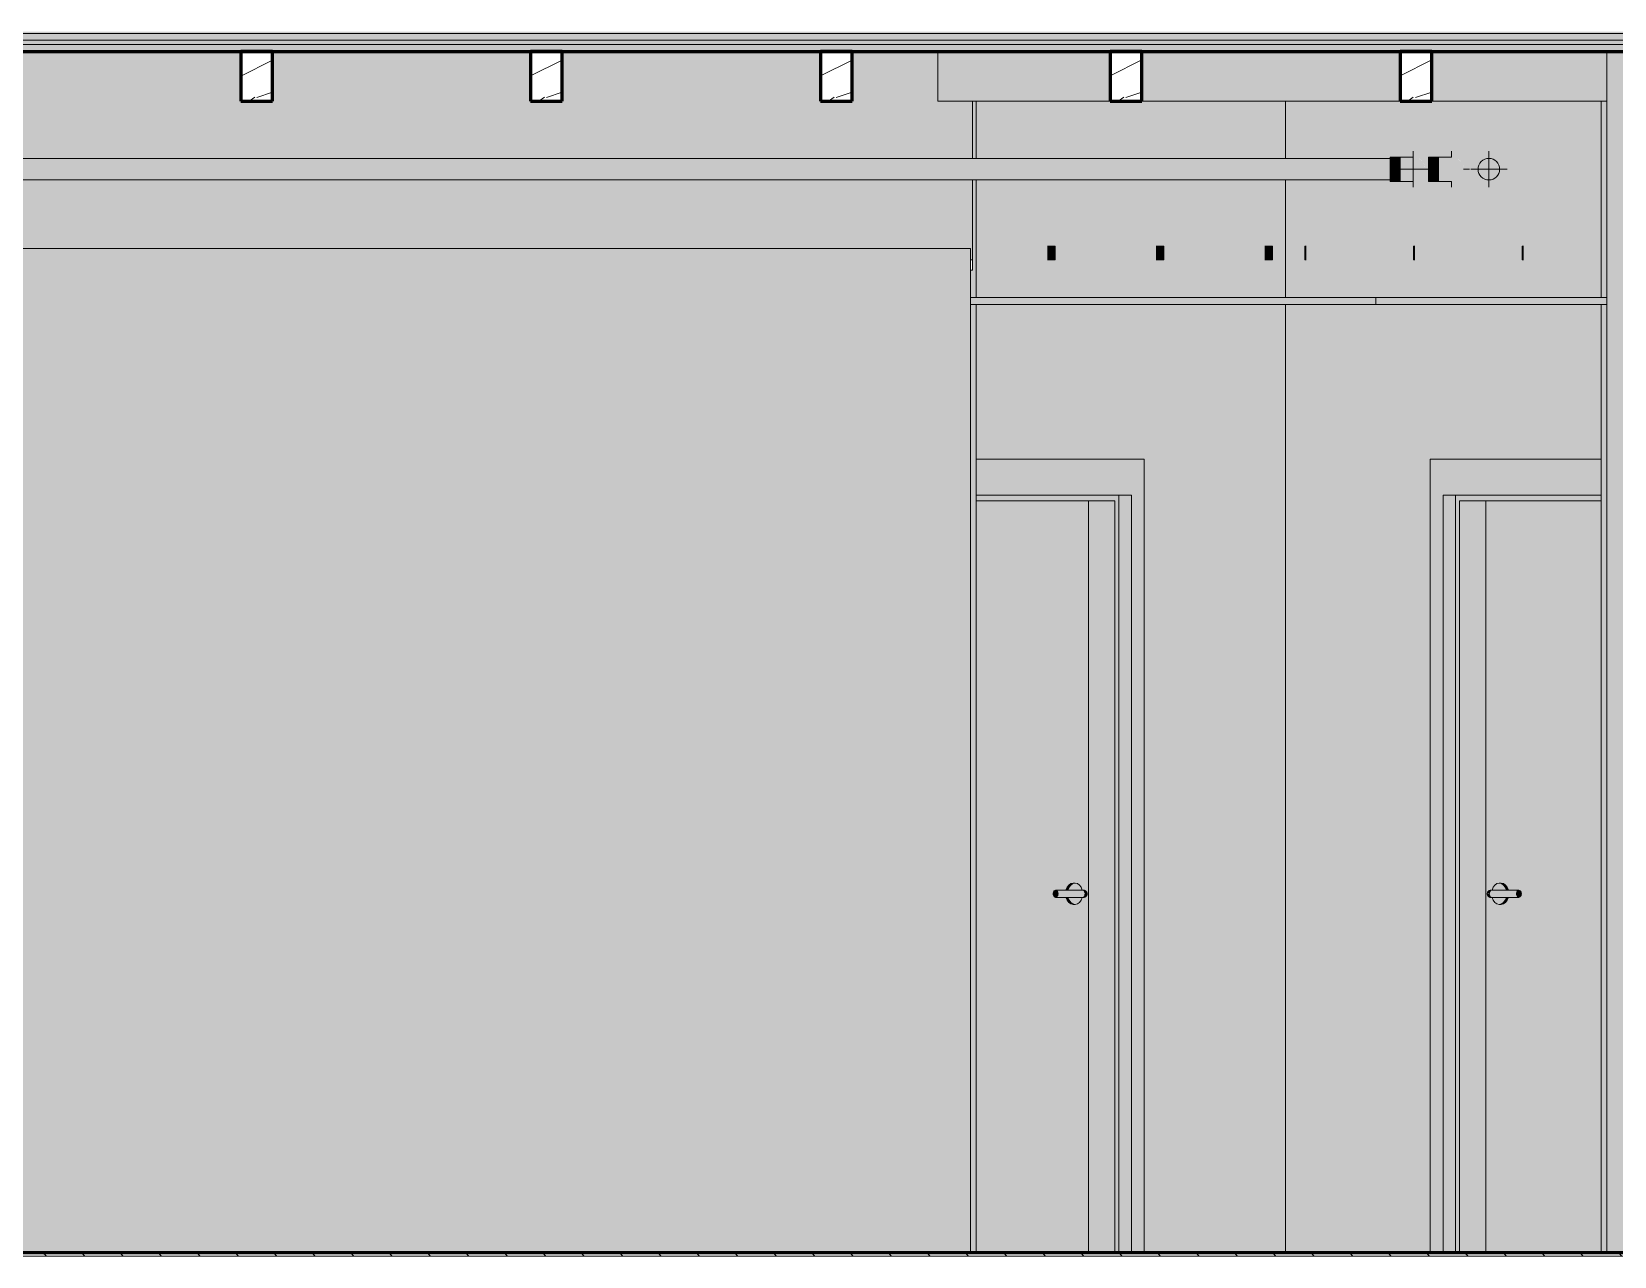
# Model space of a CAD drawing. Header units: inches. Extents: x -3510 to 2128, y -38 to 218.
# Drawn here: x 1385.7 to 1560.5, y 0 to 135.2 of the extents above; entities that cross this region are included whole.
import ezdxf

# ---------------------------------------------------------------- set-up
doc = ezdxf.new("R2010")
doc.units = ezdxf.units.IN
doc.header["$MEASUREMENT"] = 0
doc.linetypes.add('Grid Line 1_2_', pattern=[0.875, 0.5, -0.125, 0.125, -0.125])
for name, color, linetype, lineweight in [('0-3', 50, 'Continuous', 9), ('0-4', 10, 'Continuous', 5), ('A-CLNG', 13, 'Continuous', 18), ('A-CLNG-3', 7, 'Continuous', 18), ('A-CLNG-4', 13, 'Continuous', 5), ('A-DOOR', 31, 'Continuous', 18), ('A-DOOR-7', 31, 'Continuous', 9), ('A-DOOR-FRAM', 31, 'Continuous', 9), ('A-DOOR-FRAM-4', 31, 'Continuous', 18), ('A-FLOR-1', 31, 'Continuous', 5), ('A-FLOR-2', 8, 'Continuous', 5), ('A-FLOR-3', 7, 'Continuous', 18), ('A-FLOR-4', 250, 'Continuous', 60), ('A-FLOR-LEVL-1', 51, 'Grid Line 1_2_', 9), ('A-FLOR-MCUT-1', 7, 'Continuous', 18), ('A-FLOR-PATT-2', 253, 'Continuous', 9), ('A-FLOR-PATT-3', 50, 'Continuous', 9), ('I-WALL', 2, 'Continuous', 18), ('I-WALL-3', 2, 'Continuous', 5), ('P-PIPE', 3, 'Continuous', 9), ('P-PIPE-1', 3, 'Continuous', 5), ('P-PIPE-CNTR', 3, 'Continuous', 9), ('S-BEAM', 12, 'Continuous', 9), ('S-BEAM-1', 250, 'Continuous', 60), ('S-BEAM-2', 255, 'Continuous', 9), ('S-BEAM-3', 50, 'Continuous', 9), ('S-BEAM-4', 35, 'Continuous', 9)]:
    doc.layers.add(name, color=color, linetype=linetype, lineweight=lineweight)
pattern_1 = [(0, (0, 0), (7.68, 1.92), [0.634, -5.126, 0.634, -5.126, -30.72]), (0, (0, 0), (7.68, 1.92), [-11.52, 0.634, -10.886, 0.634, -5.126, -13.44]), (0, (0, 0), (7.68, 1.92), [-28.8, 0.634, -3.206, 0.634, -8.966]), (120, (2.88, 0.96), (-5.50276878, 5.6910751), [0.634, -5.126, 0.634, -5.126, -30.72]), (120, (2.88, 0.96), (-5.50276878, 5.6910751), [-11.52, 0.634, -10.886, 0.634, -5.126, -13.44]), (120, (2.88, 0.96), (-5.50276878, 5.6910751), [-28.8, 0.634, -3.206, 0.634, -8.966]), (240, (3.84, 4.8), (-2.17723122, -7.6110751), [0.634, -5.126, 0.634, -5.126, -30.72]), (240, (3.84, 4.8), (-2.17723122, -7.6110751), [-11.52, 0.634, -10.886, 0.634, -5.126, -13.44]), (240, (3.84, 4.8), (-2.17723122, -7.6110751), [-28.8, 0.634, -3.206, 0.634, -8.966])]
pattern_2 = [(0, (0, 0), (0, 2.399), []), (315, (0, 0), (2.3985062, 0), [3.393, -3.393]), (45, (0, 0), (2.3985062, 0), [3.393, -3.393])]
pattern_3 = [(216.87, (3.199, 7.997), (23.98977143, 15.99364286), [3.998, -35.986]), (206.565, (7.997, 5.598), (-7.9970807, -7.9966192), [8.941, -8.941]), (198.435, (7.997, 1.599), (-15.9938446, -7.99709826), [5.058, -20.23])]

# ---------------------------------------------------------------- blocks, each defined once
blk = doc.blocks.new('CTR - 1st Phase - Shell_rvt-4-INTERIOR ELEVATION - CORRIDOR _103_N_ _ LOBBY _106_ - SOUTH WALL')
at = {"layer": 'A-FLOR-1'}
h = blk.add_hatch(color=256, dxfattribs=at)
h.paths.add_polyline_path([(-10842.51, 110), (-10814.49, 110), (-10814.49, 111.25), (-10450.91, 111.25), (-10450.91, 110), (-10450.69, 110), (-10450.69, 118.81), (-10842.51, 118.81), (-10842.51, 111.95)], flags=0)
h.paths.add_polyline_path([(-10536.41, 121.19), (-10450.69, 121.19), (-10450.69, 127.5), (-10454.54, 127.5), (-10454.54, 133), (-10464, 133), (-10464, 127.5), (-10467.5, 127.5), (-10467.5, 133), (-10496, 133), (-10496, 127.5), (-10499.5, 127.5), (-10499.5, 133), (-10528, 133), (-10528, 127.5), (-10531.5, 127.5), (-10531.5, 133), (-10560, 133), (-10560, 127.5), (-10563.5, 127.5), (-10563.5, 133), (-10592, 133), (-10592, 127.5), (-10595.5, 127.5), (-10595.5, 133), (-10624, 133), (-10624, 127.5), (-10627.5, 127.5), (-10627.5, 133), (-10656, 133), (-10656, 127.5), (-10659.5, 127.5), (-10659.5, 133), (-10688, 133), (-10688, 127.5), (-10691.5, 127.5), (-10691.5, 133), (-10720, 133), (-10720, 127.5), (-10723.5, 127.5), (-10723.5, 133), (-10752, 133), (-10752, 127.5), (-10755.5, 127.5), (-10755.5, 133), (-10784, 133), (-10784, 127.5), (-10787.5, 127.5), (-10787.5, 133), (-10816, 133), (-10816, 127.5), (-10819.5, 127.5), (-10819.5, 133), (-10842.51, 133), (-10842.51, 121.19), (-10554.9, 121.19)], flags=0)
at = {"layer": 'A-FLOR-2'}
blk.add_hatch(color=256, dxfattribs=at).paths.add_polyline_path([(-10832.18, 133.75), (-10351.56, 133.75), (-10351.56, 134.25), (-11534.63, 134.25), (-11534.63, 133.75), (-10841.43, 133.75)], flags=0)
at = {"layer": 'A-FLOR-PATT-2'}
h = blk.add_hatch(dxfattribs=at)
h.set_pattern_fill('FP_25', color=256, style=0, pattern_type=2)
h.set_pattern_definition(pattern_1)
h.paths.add_polyline_path([(-11534.63, 134.25), (-10351.56, 134.25), (-10351.56, 135), (-11534.63, 135)], flags=0)
h = blk.add_hatch(dxfattribs=at)
h.set_pattern_fill('FP_25', color=256, style=0, pattern_type=2)
h.set_pattern_definition(pattern_1)
h.paths.add_polyline_path([(-10970.82, -0.03), (-10351.56, -0.03), (-10351.56, 0), (-11534.63, 0), (-11534.63, -0.03), (-10975.45, -0.03)], flags=0)
at = {"layer": 'A-FLOR-PATT-3'}
h = blk.add_hatch(dxfattribs=at)
h.set_pattern_fill('FP_27', color=256, style=0, pattern_type=2)
h.set_pattern_definition(pattern_2)
h.paths.add_polyline_path([(-10370.05, 135), (-10351.56, 135), (-10351.56, 135.19), (-11534.63, 135.19), (-11534.63, 135), (-10380.66, 135)], flags=0)
h = blk.add_hatch(dxfattribs=at)
h.set_pattern_fill('FP_27', color=256, style=0, pattern_type=2)
h.set_pattern_definition(pattern_2)
h.paths.add_polyline_path([(-10832.18, 133), (-10351.56, 133), (-10351.56, 133.75), (-11534.63, 133.75), (-11534.63, 133), (-10841.43, 133)], flags=0)
h = blk.add_hatch(dxfattribs=at)
h.set_pattern_fill('FP_26', color=256, style=0, pattern_type=2)
h.set_pattern_definition([(135, (0, 0), (-2.12132034, -2.12132034), [])])
h.paths.add_polyline_path([(-10380.66, 0), (-10351.56, 0), (-10351.56, 0.37), (-11534.63, 0.37), (-11534.63, 0), (-10381.29, 0)], flags=0)
at = {"layer": 'A-CLNG-3'}
for p, q in [((-10450.91, 110), (-10450.69, 110)), ((-10450.69, 108.87), (-10450.91, 108.87)), ((-10450.69, 108.87), (-10450.69, 110))]:
    blk.add_line(p, q, dxfattribs=at)
at = {"layer": 'A-FLOR-3'}
for p, q in [((-10450.69, 127.5), (-10450.69, 121.19)), ((-10450.69, 118.81), (-10450.69, 110)), ((-10450.69, 110), (-10450.91, 110))]:
    blk.add_line(p, q, dxfattribs=at)
at = {"layer": 'A-FLOR-4'}
for p, q in [((-11534.63, 133), (-10351.56, 133)), ((-10351.56, 0.37), (-11534.63, 0.37))]:
    blk.add_line(p, q, dxfattribs=at)
at = {"layer": 'A-FLOR-MCUT-1'}
for p, q in [((-10351.56, 135), (-11534.63, 135)), ((-10351.56, 134.25), (-11534.63, 134.25)), ((-10351.56, 133.75), (-11534.63, 133.75)), ((-10351.56, 0), (-11534.63, 0))]:
    blk.add_line(p, q, dxfattribs=at)
blk = doc.blocks.new('LVL-Laminated Veneer Lumber - 4X6 S_ PINE - NO_ 1-V100-INTERIOR ELEVATION - CORRIDOR _103_N_ _ LOBBY _106_ - SOUTH WALL')
at = {"layer": 'S-BEAM'}
h = blk.add_hatch(dxfattribs=at)
h.set_pattern_fill('FP_14', color=256, style=0, pattern_type=2)
h.set_pattern_definition(pattern_3)
h.paths.add_polyline_path([(-10528, 127.5), (-10528, 133), (-10531.5, 133), (-10531.5, 127.5)], flags=0)
at = {"layer": 'S-BEAM-1'}
for p, q in [((-10528, 133), (-10531.5, 133)), ((-10531.5, 133), (-10531.5, 127.5)), ((-10528, 127.5), (-10528, 133)), ((-10531.5, 127.5), (-10528, 127.5))]:
    blk.add_line(p, q, dxfattribs=at)
blk = doc.blocks.new('LVL-Laminated Veneer Lumber - 4X6 S_ PINE - NO_ 1-V101-INTERIOR ELEVATION - CORRIDOR _103_N_ _ LOBBY _106_ - SOUTH WALL')
at = {"layer": 'S-BEAM'}
h = blk.add_hatch(dxfattribs=at)
h.set_pattern_fill('FP_14', color=256, style=0, pattern_type=2)
h.set_pattern_definition(pattern_3)
h.paths.add_polyline_path([(-10499.44, 127.5), (-10496, 127.5), (-10496, 133), (-10499.5, 133), (-10499.5, 127.5)], flags=0)
at = {"layer": 'S-BEAM-1'}
for p, q in [((-10496, 133), (-10499.5, 133)), ((-10499.5, 133), (-10499.5, 127.5)), ((-10496, 127.5), (-10496, 133)), ((-10499.5, 127.5), (-10496, 127.5))]:
    blk.add_line(p, q, dxfattribs=at)
blk = doc.blocks.new('LVL-Laminated Veneer Lumber - 4X6 S_ PINE - NO_ 1-V102-INTERIOR ELEVATION - CORRIDOR _103_N_ _ LOBBY _106_ - SOUTH WALL')
at = {"layer": 'S-BEAM'}
h = blk.add_hatch(dxfattribs=at)
h.set_pattern_fill('FP_14', color=256, style=0, pattern_type=2)
h.set_pattern_definition(pattern_3)
h.paths.add_polyline_path([(-10464, 127.5), (-10464, 133), (-10467.5, 133), (-10467.5, 127.5)], flags=0)
at = {"layer": 'S-BEAM-1'}
for p, q in [((-10464, 133), (-10467.5, 133)), ((-10467.5, 133), (-10467.5, 127.5)), ((-10464, 127.5), (-10464, 133)), ((-10467.5, 127.5), (-10464, 127.5))]:
    blk.add_line(p, q, dxfattribs=at)
blk = doc.blocks.new('LVL-Laminated Veneer Lumber - 4X6 S_ PINE - NO_ 1-2391453-INTERIOR ELEVATION - CORRIDOR _103_N_ _ LOBBY _106_ - SOUTH WALL')
at = {"layer": 'S-BEAM'}
h = blk.add_hatch(dxfattribs=at)
h.set_pattern_fill('FP_14', color=256, style=0, pattern_type=2)
h.set_pattern_definition(pattern_3)
h.paths.add_polyline_path([(-10432, 127.5), (-10432, 133), (-10435.5, 133), (-10435.5, 127.5)], flags=0)
at = {"layer": 'S-BEAM-1'}
for p, q in [((-10432, 133), (-10435.5, 133)), ((-10435.5, 133), (-10435.5, 127.5)), ((-10432, 127.5), (-10432, 133)), ((-10435.5, 127.5), (-10432, 127.5))]:
    blk.add_line(p, q, dxfattribs=at)
blk = doc.blocks.new('LVL-Laminated Veneer Lumber - 4X6 S_ PINE - NO_ 1-2391454-INTERIOR ELEVATION - CORRIDOR _103_N_ _ LOBBY _106_ - SOUTH WALL')
at = {"layer": 'S-BEAM'}
h = blk.add_hatch(dxfattribs=at)
h.set_pattern_fill('FP_14', color=256, style=0, pattern_type=2)
h.set_pattern_definition(pattern_3)
h.paths.add_polyline_path([(-10400, 127.5), (-10400, 133), (-10403.5, 133), (-10403.5, 127.5)], flags=0)
at = {"layer": 'S-BEAM-1'}
for p, q in [((-10400, 133), (-10403.5, 133)), ((-10403.5, 133), (-10403.5, 127.5)), ((-10400, 127.5), (-10400, 133)), ((-10403.5, 127.5), (-10400, 127.5))]:
    blk.add_line(p, q, dxfattribs=at)
blk = doc.blocks.new('TRUSS - 24_-2435928-INTERIOR ELEVATION - CORRIDOR _103_N_ _ LOBBY _106_ - SOUTH WALL')
at = {"layer": 'S-BEAM-2'}
blk.add_hatch(color=256, dxfattribs=at).paths.add_polyline_path([(-10413.85, 110), (-10413.85, 111.5), (-10414.01, 111.5), (-10414.01, 110)], flags=0)
at = {"layer": 'S-BEAM-3'}
for p, q in [((-10414.01, 110), (-10414.01, 111.5)), ((-10413.85, 111.5), (-10414.01, 111.5)), ((-10413.85, 110), (-10414.01, 110))]:
    blk.add_line(p, q, dxfattribs=at)
blk = doc.blocks.new('TRUSS - 24_-2435970-INTERIOR ELEVATION - CORRIDOR _103_N_ _ LOBBY _106_ - SOUTH WALL')
at = {"layer": 'S-BEAM-2'}
blk.add_hatch(color=256, dxfattribs=at).paths.add_polyline_path([(-10401.85, 110), (-10401.85, 111.5), (-10402.01, 111.5), (-10402.01, 110)], flags=0)
at = {"layer": 'S-BEAM-3'}
for p, q in [((-10402.01, 110), (-10402.01, 111.5)), ((-10401.85, 111.5), (-10402.01, 111.5)), ((-10401.85, 110), (-10402.01, 110))]:
    blk.add_line(p, q, dxfattribs=at)
blk = doc.blocks.new('TRUSS - 24_-2436012-INTERIOR ELEVATION - CORRIDOR _103_N_ _ LOBBY _106_ - SOUTH WALL')
at = {"layer": 'S-BEAM-2'}
blk.add_hatch(color=256, dxfattribs=at).paths.add_polyline_path([(-10389.85, 110), (-10389.85, 111.5), (-10390.01, 111.5), (-10390.01, 110)], flags=0)
at = {"layer": 'S-BEAM-3'}
for p, q in [((-10390.01, 110), (-10390.01, 111.5)), ((-10389.85, 111.5), (-10390.01, 111.5)), ((-10389.85, 110), (-10390.01, 110))]:
    blk.add_line(p, q, dxfattribs=at)
blk = doc.blocks.new('TRUSS - 24_-V103-INTERIOR ELEVATION - CORRIDOR _103_N_ _ LOBBY _106_ - SOUTH WALL')
at = {"layer": 'S-BEAM-2'}
blk.add_hatch(color=256, dxfattribs=at).paths.add_polyline_path([(-10417.57, 110), (-10417.57, 111.5), (-10418.44, 111.5), (-10418.44, 110)], flags=0)
at = {"layer": 'S-BEAM-3'}
for p, q in [((-10417.57, 111.5), (-10418.44, 111.5)), ((-10417.57, 111.5), (-10417.57, 110)), ((-10418.44, 110), (-10417.57, 110))]:
    blk.add_line(p, q, dxfattribs=at)
blk = doc.blocks.new('TRUSS - 24_-V104-INTERIOR ELEVATION - CORRIDOR _103_N_ _ LOBBY _106_ - SOUTH WALL')
at = {"layer": 'S-BEAM-2'}
blk.add_hatch(color=256, dxfattribs=at).paths.add_polyline_path([(-10429.57, 110), (-10429.57, 111.5), (-10430.44, 111.5), (-10430.44, 110)], flags=0)
at = {"layer": 'S-BEAM-3'}
for p, q in [((-10429.57, 111.5), (-10430.44, 111.5)), ((-10429.57, 111.5), (-10429.57, 110)), ((-10430.44, 110), (-10429.57, 110))]:
    blk.add_line(p, q, dxfattribs=at)
blk = doc.blocks.new('TRUSS - 24_-V105-INTERIOR ELEVATION - CORRIDOR _103_N_ _ LOBBY _106_ - SOUTH WALL')
at = {"layer": 'S-BEAM-2'}
blk.add_hatch(color=256, dxfattribs=at).paths.add_polyline_path([(-10441.57, 110), (-10441.57, 111.5), (-10442.44, 111.5), (-10442.44, 110)], flags=0)
at = {"layer": 'S-BEAM-3'}
for p, q in [((-10441.57, 111.5), (-10442.44, 111.5)), ((-10441.57, 111.5), (-10441.57, 110)), ((-10442.44, 110), (-10441.57, 110))]:
    blk.add_line(p, q, dxfattribs=at)
blk = doc.blocks.new('LVL-Laminated Veneer Lumber - _2_SISTERED 4X6 PINE-2259914-INTERIOR ELEVATION - CORRIDOR _103_N_ _ LOBBY _106_ - SOUTH WALL')
at = {"layer": 'S-BEAM-4'}
h = blk.add_hatch(color=256, dxfattribs=at)
h.paths.add_polyline_path([(-10381.29, 127.5), (-10380.66, 127.5), (-10380.66, 133), (-10400, 133), (-10400, 127.5), (-10388.53, 127.5)], flags=0)
h.paths.add_polyline_path([(-10450.29, 127.5), (-10435.5, 127.5), (-10435.5, 133), (-10454.54, 133), (-10454.54, 127.5), (-10450.69, 127.5)], flags=0)
h.paths.add_polyline_path([(-10403.5, 127.5), (-10403.5, 133), (-10432, 133), (-10432, 127.5), (-10407.02, 127.5)], flags=0)
at = {"layer": 'S-BEAM-3'}
for p, q in [((-10454.54, 127.5), (-10454.54, 133)), ((-10435.5, 127.5), (-10454.54, 127.5)), ((-10403.5, 127.5), (-10432, 127.5)), ((-10380.66, 127.5), (-10400, 127.5))]:
    blk.add_line(p, q, dxfattribs=at)
blk = doc.blocks.new('CTR - 1st Phase - Structure_rvt-4-INTERIOR ELEVATION - CORRIDOR _103_N_ _ LOBBY _106_ - SOUTH WALL')
at = {"layer": '0-3'}
for name in ['LVL-Laminated Veneer Lumber - 4X6 S_ PINE - NO_ 1-V100-INTERIOR ELEVATION - CORRIDOR _103_N_ _ LOBBY _106_ - SOUTH WALL', 'LVL-Laminated Veneer Lumber - 4X6 S_ PINE - NO_ 1-V101-INTERIOR ELEVATION - CORRIDOR _103_N_ _ LOBBY _106_ - SOUTH WALL', 'LVL-Laminated Veneer Lumber - 4X6 S_ PINE - NO_ 1-V102-INTERIOR ELEVATION - CORRIDOR _103_N_ _ LOBBY _106_ - SOUTH WALL', 'LVL-Laminated Veneer Lumber - _2_SISTERED 4X6 PINE-2259914-INTERIOR ELEVATION - CORRIDOR _103_N_ _ LOBBY _106_ - SOUTH WALL', 'LVL-Laminated Veneer Lumber - 4X6 S_ PINE - NO_ 1-2391453-INTERIOR ELEVATION - CORRIDOR _103_N_ _ LOBBY _106_ - SOUTH WALL', 'LVL-Laminated Veneer Lumber - 4X6 S_ PINE - NO_ 1-2391454-INTERIOR ELEVATION - CORRIDOR _103_N_ _ LOBBY _106_ - SOUTH WALL', 'TRUSS - 24_-V105-INTERIOR ELEVATION - CORRIDOR _103_N_ _ LOBBY _106_ - SOUTH WALL', 'TRUSS - 24_-V104-INTERIOR ELEVATION - CORRIDOR _103_N_ _ LOBBY _106_ - SOUTH WALL', 'TRUSS - 24_-V103-INTERIOR ELEVATION - CORRIDOR _103_N_ _ LOBBY _106_ - SOUTH WALL', 'TRUSS - 24_-2435928-INTERIOR ELEVATION - CORRIDOR _103_N_ _ LOBBY _106_ - SOUTH WALL', 'TRUSS - 24_-2435970-INTERIOR ELEVATION - CORRIDOR _103_N_ _ LOBBY _106_ - SOUTH WALL', 'TRUSS - 24_-2436012-INTERIOR ELEVATION - CORRIDOR _103_N_ _ LOBBY _106_ - SOUTH WALL']:
    blk.add_blockref(name, (0, 0), dxfattribs=at)
blk = doc.blocks.new('Elbow - PVC - Sch 40 - Standard-2079255-INTERIOR ELEVATION - CORRIDOR _103_N_ _ LOBBY _106_ - SOUTH WALL')
at = {"layer": 'P-PIPE'}
for points in [[(-10400.35, 120), (-10399.19, 120), (-10399.19, 121.34), (-10400.35, 121.34), (-10400.35, 120.35)], [(-10396.98, 120), (-10396.47, 120), (-10396.55, 120.42), (-10396.7, 120.73), (-10396.93, 120.99), (-10397.22, 121.19), (-10397.56, 121.31), (-10398.14, 121.34), (-10398.12, 121.33), (-10398.86, 121.34), (-10399.19, 121.34), (-10399.19, 120), (-10397, 120)], [(-10399.19, 118.66), (-10399.19, 120), (-10400.35, 120), (-10400.35, 118.66), (-10400.08, 118.66)], [(-10399.19, 118.66), (-10397.65, 118.68), (-10397.4, 118.73), (-10397.1, 118.87), (-10396.87, 119.05), (-10396.65, 119.33), (-10396.52, 119.65), (-10396.47, 120), (-10399.19, 120), (-10399.19, 118.69)]]:
    blk.add_hatch(color=256, dxfattribs=at).paths.add_polyline_path(points, flags=0)
for p, q in [((-10399.19, 121.34), (-10400.35, 121.34)), ((-10400.35, 120), (-10400.35, 121.34)), ((-10400.35, 118.66), (-10400.35, 120)), ((-10400.35, 118.66), (-10399.19, 118.66))]:
    blk.add_line(p, q, dxfattribs=at)
at = {"layer": 'P-PIPE', "flags": 128}
for points in [[(-10397.82, 121.34), (-10397.82, 121.34), (-10397.82, 121.34), (-10397.83, 121.34), (-10397.84, 121.34), (-10397.85, 121.34), (-10397.86, 121.34), (-10397.87, 121.34), (-10397.89, 121.34), (-10397.91, 121.34), (-10397.93, 121.34), (-10397.95, 121.34), (-10397.97, 121.34), (-10398, 121.34), (-10398.03, 121.34), (-10398.06, 121.34), (-10398.09, 121.34), (-10398.12, 121.34), (-10398.16, 121.34), (-10398.2, 121.34), (-10398.24, 121.34), (-10398.28, 121.34), (-10398.32, 121.34), (-10398.36, 121.34), (-10398.4, 121.34), (-10398.45, 121.34), (-10398.5, 121.34), (-10398.55, 121.34), (-10398.59, 121.34), (-10398.64, 121.34), (-10398.69, 121.34), (-10398.75, 121.34), (-10398.8, 121.34), (-10398.85, 121.34), (-10398.91, 121.34), (-10398.96, 121.34), (-10399.01, 121.34), (-10399.07, 121.34), (-10399.12, 121.34), (-10399.18, 121.34), (-10399.19, 121.34)], [(-10399.19, 118.66), (-10399.14, 118.66), (-10399.08, 118.66), (-10399.03, 118.66), (-10398.97, 118.66), (-10398.92, 118.66), (-10398.87, 118.66), (-10398.81, 118.66), (-10398.76, 118.66), (-10398.71, 118.66), (-10398.66, 118.66), (-10398.61, 118.66), (-10398.56, 118.66), (-10398.51, 118.66), (-10398.46, 118.66), (-10398.42, 118.66), (-10398.37, 118.66), (-10398.33, 118.66), (-10398.29, 118.66), (-10398.25, 118.66), (-10398.21, 118.66), (-10398.17, 118.66), (-10398.13, 118.66), (-10398.1, 118.66), (-10398.07, 118.66), (-10398.04, 118.66), (-10398.01, 118.66), (-10397.98, 118.66), (-10397.96, 118.66), (-10397.93, 118.66), (-10397.91, 118.66), (-10397.89, 118.66), (-10397.88, 118.66), (-10397.86, 118.66), (-10397.85, 118.66), (-10397.84, 118.66), (-10397.83, 118.66), (-10397.82, 118.66), (-10397.82, 118.66), (-10397.82, 118.66), (-10397.82, 118.66)]]:
    blk.add_lwpolyline(points, dxfattribs=at)
at = {"layer": 'P-PIPE'}
blk.add_arc((-10397.82, 120), 1.34, 91.5039, 92.7875, dxfattribs=at)
blk = doc.blocks.new('HOLLOW METAL - UNIT DOOR-2191977-INTERIOR ELEVATION - CORRIDOR _103_N_ _ LOBBY _106_ - SOUTH WALL')
at = {"layer": 'A-DOOR'}
h = blk.add_hatch(color=256, dxfattribs=at)
h.paths.add_polyline_path([(-10437.89, 0.38), (-10437.89, 83.38), (-10450.29, 83.38), (-10450.29, 0.38)], flags=0)
h.paths.add_polyline_path([(-10439.38, 38.82), (-10439.71, 38.84), (-10439.82, 38.86), (-10440.02, 38.98), (-10440.22, 39.21), (-10440.35, 39.47), (-10440.39, 39.61), (-10441.61, 39.62), (-10441.68, 39.66), (-10441.78, 39.8), (-10441.81, 39.9), (-10441.8, 40.11), (-10441.74, 40.28), (-10441.68, 40.34), (-10441.61, 40.38), (-10441.47, 40.39), (-10440.39, 40.39), (-10440.33, 40.59), (-10440.19, 40.84), (-10439.97, 41.05), (-10439.8, 41.14), (-10439.6, 41.18), (-10439.37, 41.18), (-10439.17, 41.14), (-10438.96, 41.02), (-10438.79, 40.84), (-10438.64, 40.51), (-10438.58, 40.39), (-10438.37, 40.38), (-10438.32, 40.37), (-10438.21, 40.3), (-10438.12, 40.22), (-10438.08, 40), (-10438.13, 39.77), (-10438.37, 39.62), (-10438.6, 39.6), (-10438.66, 39.41), (-10438.79, 39.16), (-10438.96, 38.98), (-10439.17, 38.86), (-10439.37, 38.82)], flags=0)
h.paths.add_polyline_path([(-10441.47, 39.62), (-10441.4, 39.66), (-10441.42, 39.66)], flags=0)
for points in [[(-10441.54, 39.61), (-10441.47, 39.62), (-10441.34, 39.72), (-10441.27, 39.9), (-10441.28, 40.11), (-10441.34, 40.28), (-10441.4, 40.34), (-10441.54, 40.39), (-10441.61, 40.38), (-10441.68, 40.34), (-10441.74, 40.28), (-10441.81, 40.1), (-10441.81, 39.9), (-10441.78, 39.8), (-10441.68, 39.66), (-10441.61, 39.62)], [(-10441.26, 40), (-10438.34, 40), (-10438.37, 40.2), (-10438.48, 40.34), (-10438.6, 40.39), (-10438.66, 40.39), (-10441.47, 40.38), (-10441.4, 40.34), (-10441.34, 40.28), (-10441.27, 40.1)], [(-10440.23, 40.39), (-10440.16, 40.39), (-10440.1, 40.59), (-10439.97, 40.84), (-10439.8, 41.02), (-10439.6, 41.14), (-10439.38, 41.18), (-10439.6, 41.18), (-10439.82, 41.14), (-10440.02, 41.02), (-10440.22, 40.79), (-10440.35, 40.53), (-10440.39, 40.39)], [(-10438.29, 40), (-10438.08, 40), (-10438.14, 40.24), (-10438.37, 40.38), (-10438.52, 40.37), (-10438.44, 40.3), (-10438.42, 40.28), (-10438.35, 40.1), (-10438.32, 40), (-10438.29, 40)], [(-10441.54, 39.61), (-10438.54, 39.62), (-10438.48, 39.66), (-10438.39, 39.78), (-10438.35, 39.9), (-10438.34, 40), (-10441.26, 40), (-10441.3, 39.8), (-10441.4, 39.66), (-10441.47, 39.62)], [(-10439.55, 38.82), (-10439.38, 38.82), (-10439.6, 38.86), (-10439.8, 38.98), (-10439.97, 39.16), (-10440.1, 39.41), (-10440.16, 39.61), (-10440.39, 39.61), (-10440.33, 39.41), (-10440.19, 39.16), (-10439.97, 38.95), (-10439.82, 38.86), (-10439.6, 38.82)]]:
    blk.add_hatch(color=256, dxfattribs=at).paths.add_polyline_path(points, flags=0)
h = blk.add_hatch(color=256, dxfattribs=at)
h.paths.add_polyline_path([(-10439.38, 38.82), (-10439.17, 38.86), (-10438.96, 38.98), (-10438.79, 39.16), (-10438.66, 39.41), (-10438.62, 39.61), (-10440.16, 39.61), (-10440.1, 39.41), (-10439.97, 39.16), (-10439.8, 38.98), (-10439.6, 38.86)], flags=0)
h.paths.add_polyline_path([(-10438.6, 40.39), (-10438.66, 40.59), (-10438.79, 40.84), (-10438.96, 41.02), (-10439.17, 41.14), (-10439.38, 41.18), (-10439.6, 41.14), (-10439.8, 41.02), (-10439.97, 40.84), (-10440.1, 40.59), (-10440.15, 40.39), (-10438.62, 40.39)], flags=0)
h = blk.add_hatch(color=256, dxfattribs=at)
h.paths.add_polyline_path([(-10438.54, 39.61), (-10438.3, 39.64), (-10438.2, 39.72), (-10438.12, 39.8), (-10438.08, 40), (-10438.34, 40), (-10438.37, 39.8), (-10438.48, 39.66), (-10438.55, 39.61)], flags=0)
h.paths.add_polyline_path([(-10438.34, 39.62), (-10438.32, 39.64), (-10438.34, 39.62)], flags=0)
at = {"layer": 'A-DOOR-FRAM-4'}
for points in [[(-10432.28, 0.38), (-10431.75, 0.38), (-10431.75, 88), (-10450.29, 88), (-10450.29, 84), (-10433.17, 84), (-10433.17, 0.38)], [(-10434.98, 0.38), (-10434.54, 0.38), (-10434.54, 84), (-10450.29, 84), (-10450.29, 83.38), (-10434.98, 83.38), (-10434.98, 33.78)], [(-10433.17, 0.38), (-10433.17, 84), (-10434.54, 84), (-10434.54, 0.38)], [(-10434.98, 0.38), (-10434.98, 83.38), (-10437.89, 83.38), (-10437.89, 0.38), (-10437.41, 0.38)]]:
    blk.add_hatch(color=256, dxfattribs=at).paths.add_polyline_path(points, flags=0)
at = {"layer": 'A-DOOR-7'}
for p, q in [((-10438.62, 40.39), (-10441.54, 40.39)), ((-10439.38, 41.18), (-10439.6, 41.18)), ((-10438.62, 40.39), (-10438.64, 40.39)), ((-10441.54, 39.61), (-10438.62, 39.61)), ((-10439.6, 38.82), (-10439.38, 38.82)), ((-10438.64, 39.61), (-10438.62, 39.61))]:
    blk.add_line(p, q, dxfattribs=at)
at = {"layer": 'A-DOOR-7', "flags": 128}
for points in [[(-10438.62, 40.39), (-10438.6, 40.39), (-10438.58, 40.39), (-10438.57, 40.39), (-10438.55, 40.39), (-10438.54, 40.39), (-10438.53, 40.39), (-10438.52, 40.39), (-10438.51, 40.39), (-10438.5, 40.39), (-10438.49, 40.39), (-10438.48, 40.39), (-10438.47, 40.39), (-10438.46, 40.39), (-10438.46, 40.39), (-10438.45, 40.39), (-10438.45, 40.39), (-10438.45, 40.39), (-10438.44, 40.39), (-10438.44, 40.39), (-10438.44, 40.39)], [(-10438.44, 40.39), (-10438.44, 40.39), (-10438.44, 40.39), (-10438.45, 40.39), (-10438.45, 40.39), (-10438.45, 40.39), (-10438.46, 40.39), (-10438.47, 40.39), (-10438.47, 40.39), (-10438.48, 40.39), (-10438.49, 40.39), (-10438.5, 40.39), (-10438.51, 40.39), (-10438.52, 40.39), (-10438.53, 40.39), (-10438.55, 40.39), (-10438.56, 40.39), (-10438.57, 40.39), (-10438.59, 40.39), (-10438.61, 40.39), (-10438.62, 40.39)], [(-10438.44, 40.39), (-10438.43, 40.39), (-10438.41, 40.39), (-10438.4, 40.39), (-10438.38, 40.39), (-10438.36, 40.39), (-10438.35, 40.38), (-10438.33, 40.38), (-10438.32, 40.37), (-10438.3, 40.37), (-10438.29, 40.36), (-10438.28, 40.36), (-10438.26, 40.35), (-10438.25, 40.34), (-10438.23, 40.33), (-10438.22, 40.32), (-10438.21, 40.32), (-10438.2, 40.31), (-10438.18, 40.3), (-10438.17, 40.29), (-10438.16, 40.27), (-10438.15, 40.26), (-10438.14, 40.25), (-10438.13, 40.24), (-10438.12, 40.23), (-10438.11, 40.21), (-10438.1, 40.2), (-10438.1, 40.19), (-10438.09, 40.17), (-10438.08, 40.16), (-10438.08, 40.14), (-10438.07, 40.13), (-10438.07, 40.11), (-10438.06, 40.1), (-10438.06, 40.08), (-10438.05, 40.07), (-10438.05, 40.05), (-10438.05, 40.04), (-10438.05, 40.02), (-10438.05, 40), (-10438.05, 40)], [(-10438.62, 39.61), (-10438.6, 39.61), (-10438.58, 39.61), (-10438.57, 39.61), (-10438.55, 39.61), (-10438.54, 39.61), (-10438.53, 39.61), (-10438.52, 39.61), (-10438.51, 39.61), (-10438.5, 39.61), (-10438.49, 39.61), (-10438.48, 39.61), (-10438.47, 39.61), (-10438.46, 39.61), (-10438.46, 39.61), (-10438.45, 39.61), (-10438.45, 39.61), (-10438.45, 39.61), (-10438.44, 39.61), (-10438.44, 39.61), (-10438.44, 39.61)], [(-10438.44, 39.61), (-10438.44, 39.61), (-10438.44, 39.61), (-10438.45, 39.61), (-10438.45, 39.61), (-10438.45, 39.61), (-10438.46, 39.61), (-10438.47, 39.61), (-10438.47, 39.61), (-10438.48, 39.61), (-10438.49, 39.61), (-10438.5, 39.61), (-10438.51, 39.61), (-10438.52, 39.61), (-10438.53, 39.61), (-10438.55, 39.61), (-10438.56, 39.61), (-10438.57, 39.61), (-10438.59, 39.61), (-10438.61, 39.61), (-10438.62, 39.61)], [(-10438.05, 40), (-10438.05, 39.98), (-10438.05, 39.97), (-10438.05, 39.95), (-10438.05, 39.94), (-10438.06, 39.92), (-10438.06, 39.91), (-10438.06, 39.89), (-10438.07, 39.88), (-10438.07, 39.86), (-10438.08, 39.85), (-10438.09, 39.83), (-10438.09, 39.82), (-10438.1, 39.8), (-10438.11, 39.79), (-10438.12, 39.78), (-10438.13, 39.76), (-10438.14, 39.75), (-10438.15, 39.74), (-10438.16, 39.73), (-10438.17, 39.72), (-10438.18, 39.71), (-10438.19, 39.7), (-10438.2, 39.69), (-10438.22, 39.68), (-10438.23, 39.67), (-10438.24, 39.66), (-10438.26, 39.65), (-10438.27, 39.65), (-10438.29, 39.64), (-10438.3, 39.63), (-10438.32, 39.63), (-10438.33, 39.62), (-10438.35, 39.62), (-10438.36, 39.62), (-10438.38, 39.61), (-10438.39, 39.61), (-10438.41, 39.61), (-10438.42, 39.61), (-10438.44, 39.61), (-10438.44, 39.61)]]:
    blk.add_lwpolyline(points, dxfattribs=at)
at = {"layer": 'A-DOOR-7'}
for centre, major_axis, start_param, end_param in [((-10441.54, 40), (0, 0.394), 4.712389, 7.853982), ((-10439.6, 40), (0, 1.18), 0, 1.228112), ((-10439.38, 40), (0, 1.18), 5.052293, 7.511298), ((-10441.54, 40), (0, 0.394), 1.570796, 4.712389), ((-10439.6, 40), (0, 1.18), 1.91348, 3.141593), ((-10439.38, 40), (0, 1.18), 1.91348, 4.372485)]:
    blk.add_ellipse(centre, major_axis=major_axis, ratio=0.707107, start_param=start_param, end_param=end_param, dxfattribs=at)
at = {"layer": 'A-DOOR-FRAM'}
for p, q in [((-10431.75, 88), (-10450.29, 88)), ((-10431.75, 0.38), (-10431.75, 88)), ((-10450.29, 84), (-10433.17, 84)), ((-10434.54, 0.38), (-10434.54, 84)), ((-10433.17, 84), (-10433.17, 0.38)), ((-10450.29, 83.38), (-10434.98, 83.38)), ((-10437.89, 0.38), (-10437.89, 83.38)), ((-10434.98, 83.38), (-10434.98, 0.38))]:
    blk.add_line(p, q, dxfattribs=at)
blk = doc.blocks.new('HOLLOW METAL - UNIT DOOR-V106-INTERIOR ELEVATION - CORRIDOR _103_N_ _ LOBBY _106_ - SOUTH WALL')
at = {"layer": 'A-DOOR'}
h = blk.add_hatch(color=256, dxfattribs=at)
h.paths.add_polyline_path([(-10388.53, 0.38), (-10381.29, 0.38), (-10381.29, 83.38), (-10394.02, 83.38), (-10394.02, 0.38)], flags=0)
h.paths.add_polyline_path([(-10390.38, 40.39), (-10390.45, 40.38), (-10390.42, 40.38)], flags=0)
h.paths.add_polyline_path([(-10392.32, 38.82), (-10392.54, 38.82), (-10392.75, 38.86), (-10392.96, 38.98), (-10393.15, 39.21), (-10393.28, 39.49), (-10393.34, 39.61), (-10393.57, 39.62), (-10393.8, 39.79), (-10393.84, 40), (-10393.78, 40.24), (-10393.56, 40.38), (-10393.32, 40.39), (-10393.26, 40.59), (-10393.13, 40.84), (-10392.96, 41.02), (-10392.75, 41.14), (-10392.54, 41.18), (-10392.26, 41.17), (-10392.1, 41.14), (-10391.9, 41.02), (-10391.7, 40.79), (-10391.59, 40.59), (-10391.53, 40.39), (-10390.31, 40.38), (-10390.24, 40.34), (-10390.18, 40.28), (-10390.11, 40.1), (-10390.11, 39.9), (-10390.14, 39.8), (-10390.24, 39.66), (-10390.31, 39.62), (-10390.45, 39.61), (-10391.53, 39.61), (-10391.59, 39.41), (-10391.73, 39.16), (-10391.95, 38.95), (-10392.1, 38.86), (-10392.32, 38.82)], flags=0)
h.paths.add_polyline_path([(-10393.58, 39.62), (-10393.6, 39.64), (-10393.58, 39.62)], flags=0)
for points in [[(-10393.65, 40), (-10393.58, 40), (-10393.54, 40.2), (-10393.44, 40.34), (-10393.4, 40.39), (-10393.5, 40.38), (-10393.6, 40.37), (-10393.7, 40.3), (-10393.8, 40.2), (-10393.84, 40), (-10393.68, 40)], [(-10393.15, 40), (-10390.66, 40), (-10390.62, 40.2), (-10390.52, 40.34), (-10390.45, 40.38), (-10390.45, 40.39), (-10393.38, 40.38), (-10393.48, 40.31), (-10393.5, 40.28), (-10393.57, 40.1), (-10393.58, 40), (-10393.37, 40)], [(-10391.69, 40.39), (-10391.53, 40.39), (-10391.59, 40.59), (-10391.73, 40.84), (-10391.95, 41.05), (-10392.12, 41.14), (-10392.39, 41.18), (-10392.54, 41.18), (-10392.32, 41.14), (-10392.12, 41.02), (-10391.95, 40.84), (-10391.82, 40.59), (-10391.74, 40.39), (-10391.7, 40.39)], [(-10390.38, 39.61), (-10390.31, 39.62), (-10390.24, 39.66), (-10390.14, 39.82), (-10390.11, 39.92), (-10390.12, 40.11), (-10390.18, 40.28), (-10390.24, 40.34), (-10390.31, 40.38), (-10390.42, 40.38), (-10390.52, 40.34), (-10390.58, 40.28), (-10390.65, 40.1), (-10390.65, 39.9), (-10390.58, 39.72), (-10390.45, 39.62)], [(-10393.38, 39.61), (-10393.38, 39.62), (-10393.48, 39.7), (-10393.5, 39.72), (-10393.57, 39.9), (-10393.6, 40), (-10393.84, 39.99), (-10393.78, 39.76), (-10393.54, 39.62), (-10393.38, 39.61)], [(-10391.59, 39.61), (-10390.45, 39.62), (-10390.52, 39.66), (-10390.58, 39.72), (-10390.65, 39.9), (-10390.66, 40), (-10393.58, 40), (-10393.54, 39.8), (-10393.44, 39.66), (-10393.32, 39.61), (-10393.3, 39.61), (-10391.6, 39.61)], [(-10392.32, 38.82), (-10392.1, 38.86), (-10391.9, 38.98), (-10391.7, 39.21), (-10391.57, 39.47), (-10391.53, 39.61), (-10391.76, 39.61), (-10391.82, 39.41), (-10392, 39.11), (-10392.12, 38.98), (-10392.32, 38.86), (-10392.47, 38.82), (-10392.32, 38.82)]]:
    blk.add_hatch(color=256, dxfattribs=at).paths.add_polyline_path(points, flags=0)
h = blk.add_hatch(color=256, dxfattribs=at)
h.paths.add_polyline_path([(-10392.54, 38.82), (-10392.32, 38.86), (-10392.12, 38.98), (-10391.95, 39.16), (-10391.82, 39.41), (-10391.78, 39.61), (-10393.32, 39.6), (-10393.26, 39.41), (-10393.13, 39.16), (-10392.96, 38.98), (-10392.75, 38.86)], flags=0)
h.paths.add_polyline_path([(-10393.32, 40.39), (-10393.24, 40.39), (-10391.76, 40.39), (-10391.85, 40.66), (-10392, 40.89), (-10392.12, 41.02), (-10392.32, 41.14), (-10392.54, 41.18), (-10392.75, 41.14), (-10392.96, 41.02), (-10393.15, 40.79), (-10393.28, 40.51), (-10393.32, 40.39)], flags=0)
at = {"layer": 'A-DOOR-FRAM-4'}
for points in [[(-10399.64, 0.38), (-10398.75, 0.38), (-10398.75, 84), (-10381.29, 84), (-10381.29, 88), (-10400.17, 88), (-10400.16, 0.38)], [(-10397.38, 0.38), (-10397.38, 84), (-10398.75, 84), (-10398.75, 0.38)], [(-10397.38, 0.38), (-10396.94, 0.38), (-10396.94, 83.38), (-10381.29, 83.38), (-10381.29, 84), (-10397.38, 84), (-10397.38, 33.78)], [(-10394.51, 0.38), (-10394.02, 0.38), (-10394.02, 83.38), (-10396.94, 83.38), (-10396.94, 0.38)]]:
    blk.add_hatch(color=256, dxfattribs=at).paths.add_polyline_path(points, flags=0)
at = {"layer": 'A-DOOR-7'}
for p, q in [((-10393.28, 40.39), (-10393.3, 40.39)), ((-10390.38, 40.39), (-10393.3, 40.39)), ((-10392.32, 41.18), (-10392.54, 41.18)), ((-10393.3, 39.61), (-10393.28, 39.61)), ((-10393.3, 39.61), (-10390.38, 39.61)), ((-10392.54, 38.82), (-10392.32, 38.82))]:
    blk.add_line(p, q, dxfattribs=at)
at = {"layer": 'A-DOOR-7', "flags": 128}
for points in [[(-10393.87, 40), (-10393.87, 40.02), (-10393.87, 40.03), (-10393.87, 40.05), (-10393.87, 40.06), (-10393.86, 40.08), (-10393.86, 40.09), (-10393.86, 40.11), (-10393.85, 40.12), (-10393.85, 40.14), (-10393.84, 40.15), (-10393.83, 40.17), (-10393.83, 40.18), (-10393.82, 40.2), (-10393.81, 40.21), (-10393.8, 40.22), (-10393.79, 40.24), (-10393.78, 40.25), (-10393.77, 40.26), (-10393.76, 40.27), (-10393.75, 40.28), (-10393.74, 40.29), (-10393.73, 40.3), (-10393.72, 40.31), (-10393.7, 40.32), (-10393.69, 40.33), (-10393.68, 40.34), (-10393.66, 40.35), (-10393.65, 40.35), (-10393.63, 40.36), (-10393.62, 40.37), (-10393.6, 40.37), (-10393.59, 40.38), (-10393.57, 40.38), (-10393.56, 40.38), (-10393.54, 40.39), (-10393.53, 40.39), (-10393.51, 40.39), (-10393.5, 40.39), (-10393.48, 40.39), (-10393.48, 40.39)], [(-10393.3, 40.39), (-10393.32, 40.39), (-10393.34, 40.39), (-10393.35, 40.39), (-10393.37, 40.39), (-10393.38, 40.39), (-10393.39, 40.39), (-10393.4, 40.39), (-10393.41, 40.39), (-10393.42, 40.39), (-10393.43, 40.39), (-10393.44, 40.39), (-10393.45, 40.39), (-10393.46, 40.39), (-10393.46, 40.39), (-10393.47, 40.39), (-10393.47, 40.39), (-10393.47, 40.39), (-10393.48, 40.39), (-10393.48, 40.39), (-10393.48, 40.39)], [(-10393.48, 40.39), (-10393.48, 40.39), (-10393.47, 40.39), (-10393.47, 40.39), (-10393.47, 40.39), (-10393.47, 40.39), (-10393.46, 40.39), (-10393.45, 40.39), (-10393.45, 40.39), (-10393.44, 40.39), (-10393.43, 40.39), (-10393.42, 40.39), (-10393.41, 40.39), (-10393.4, 40.39), (-10393.39, 40.39), (-10393.37, 40.39), (-10393.36, 40.39), (-10393.35, 40.39), (-10393.33, 40.39), (-10393.31, 40.39), (-10393.3, 40.39)], [(-10393.48, 39.61), (-10393.49, 39.61), (-10393.51, 39.61), (-10393.52, 39.61), (-10393.54, 39.61), (-10393.56, 39.61), (-10393.57, 39.62), (-10393.59, 39.62), (-10393.6, 39.63), (-10393.62, 39.63), (-10393.63, 39.64), (-10393.64, 39.64), (-10393.66, 39.65), (-10393.67, 39.66), (-10393.69, 39.67), (-10393.7, 39.68), (-10393.71, 39.68), (-10393.72, 39.69), (-10393.74, 39.7), (-10393.75, 39.71), (-10393.76, 39.73), (-10393.77, 39.74), (-10393.78, 39.75), (-10393.79, 39.76), (-10393.8, 39.77), (-10393.81, 39.79), (-10393.82, 39.8), (-10393.82, 39.81), (-10393.83, 39.83), (-10393.84, 39.84), (-10393.84, 39.86), (-10393.85, 39.87), (-10393.85, 39.89), (-10393.86, 39.9), (-10393.86, 39.92), (-10393.86, 39.93), (-10393.87, 39.95), (-10393.87, 39.96), (-10393.87, 39.98), (-10393.87, 40), (-10393.87, 40)], [(-10393.3, 39.61), (-10393.32, 39.61), (-10393.34, 39.61), (-10393.35, 39.61), (-10393.37, 39.61), (-10393.38, 39.61), (-10393.39, 39.61), (-10393.4, 39.61), (-10393.41, 39.61), (-10393.42, 39.61), (-10393.43, 39.61), (-10393.44, 39.61), (-10393.45, 39.61), (-10393.46, 39.61), (-10393.46, 39.61), (-10393.47, 39.61), (-10393.47, 39.61), (-10393.47, 39.61), (-10393.48, 39.61), (-10393.48, 39.61), (-10393.48, 39.61)], [(-10393.48, 39.61), (-10393.48, 39.61), (-10393.47, 39.61), (-10393.47, 39.61), (-10393.47, 39.61), (-10393.47, 39.61), (-10393.46, 39.61), (-10393.45, 39.61), (-10393.45, 39.61), (-10393.44, 39.61), (-10393.43, 39.61), (-10393.42, 39.61), (-10393.41, 39.61), (-10393.4, 39.61), (-10393.39, 39.61), (-10393.37, 39.61), (-10393.36, 39.61), (-10393.35, 39.61), (-10393.33, 39.61), (-10393.31, 39.61), (-10393.3, 39.61)]]:
    blk.add_lwpolyline(points, dxfattribs=at)
at = {"layer": 'A-DOOR-7'}
for centre, major_axis, start_param, end_param in [((-10392.54, 40), (0, 1.18), 5.055073, 7.514078), ((-10392.32, 40), (0, 1.18), 5.055073, 6.283185), ((-10390.38, 40), (0, 0.394), 4.712389, 7.853982), ((-10392.54, 40), (0, 1.18), 1.9107, 4.369705), ((-10392.32, 40), (0, 1.18), 3.141593, 4.369705), ((-10390.38, 40), (0, 0.394), 1.570796, 4.712389)]:
    blk.add_ellipse(centre, major_axis=major_axis, ratio=0.707107, start_param=start_param, end_param=end_param, dxfattribs=at)
at = {"layer": 'A-DOOR-FRAM'}
for p, q in [((-10381.29, 88), (-10400.17, 88)), ((-10400.17, 88), (-10400.17, 0.38)), ((-10398.75, 84), (-10381.29, 84)), ((-10398.75, 0.38), (-10398.75, 84)), ((-10397.38, 84), (-10397.38, 0.38)), ((-10396.94, 83.38), (-10381.29, 83.38)), ((-10396.94, 0.38), (-10396.94, 83.38)), ((-10394.02, 83.38), (-10394.02, 0.38))]:
    blk.add_line(p, q, dxfattribs=at)

msp = doc.modelspace()

# ---------------------------------------------------------------- hatches: boundary and pattern name
at = {"layer": 'A-CLNG-4'}
for points in [[(1533.3, 105.07), (1534.13, 105.07), (1534.13, 105.82), (1489.4, 105.82), (1489.4, 105.07), (1529.3, 105.07)], [(1550.31, 105.07), (1559.65, 105.07), (1559.65, 105.82), (1534.13, 105.82), (1534.13, 105.07), (1538.47, 105.07)]]:
    msp.add_hatch(color=256, dxfattribs=at).paths.add_polyline_path(points, flags=0)
at = {"layer": 'I-WALL'}
msp.add_hatch(color=256, dxfattribs=at).paths.add_polyline_path([(1587.1, 0.37), (1587.1, 88), (1587.85, 88), (1587.85, 133), (1572.32, 133), (1572.32, 127.5), (1568.82, 127.5), (1568.82, 133), (1559.65, 133), (1559.65, 0.37)], flags=0)
h = msp.add_hatch(color=256, dxfattribs=at)
h.paths.add_polyline_path([(1508.57, 0.37), (1524.17, 0.37), (1524.17, 105.07), (1490.03, 105.07), (1490.03, 88), (1508.57, 88), (1508.57, 33.78)], flags=0)
h.paths.add_polyline_path([(1490.03, 105.82), (1524.17, 105.82), (1524.17, 118.81), (1490.03, 118.81), (1490.03, 112.93)], flags=0)
h.paths.add_polyline_path([(1498.75, 110), (1497.88, 110), (1497.88, 111.5), (1498.75, 111.5)], flags=0)
h.paths.add_polyline_path([(1510.75, 110), (1509.88, 110), (1509.88, 111.5), (1510.75, 111.5)], flags=0)
h.paths.add_polyline_path([(1522.75, 110), (1521.88, 110), (1521.88, 111.5), (1522.75, 111.5)], flags=0)
h.paths.add_polyline_path([(1524.17, 121.19), (1524.17, 127.5), (1490.03, 127.5), (1490.03, 121.19), (1514.82, 121.19)], flags=0)
h = msp.add_hatch(color=256, dxfattribs=at)
h.paths.add_polyline_path([(1540.15, 0.37), (1540.15, 88), (1559.03, 88), (1559.03, 105.07), (1524.17, 105.07), (1524.17, 0.37), (1529.3, 0.37)], flags=0)
h.paths.add_polyline_path([(1526.31, 105.82), (1559.03, 105.82), (1559.03, 127.5), (1524.17, 127.5), (1524.17, 121.19), (1535.73, 121.19), (1535.73, 121.34), (1537.95, 121.33), (1537.95, 121.34), (1538.3, 121.33), (1538.64, 121.28), (1538.98, 121.13), (1539.21, 120.95), (1539.42, 120.67), (1539.56, 120.35), (1539.6, 120), (1539.53, 119.58), (1539.38, 119.27), (1539.15, 119.01), (1538.86, 118.81), (1538.52, 118.69), (1538.07, 118.66), (1537.22, 118.66), (1535.73, 118.66), (1535.73, 118.81), (1524.17, 118.81), (1524.17, 105.82)], flags=0)
h.paths.add_polyline_path([(1550.47, 110), (1550.31, 110), (1550.31, 111.5), (1550.47, 111.5)], flags=0)
h.paths.add_polyline_path([(1538.31, 110), (1538.31, 111.5), (1538.47, 111.5), (1538.47, 110)], flags=0)
h.paths.add_polyline_path([(1526.47, 110), (1526.31, 110), (1526.31, 111.5), (1526.47, 111.5)], flags=0)
h.paths.add_polyline_path([(1541.12, 118.66), (1539.97, 118.66), (1539.97, 121.34), (1542.2, 121.33), (1542.2, 121.34), (1542.54, 121.33), (1542.88, 121.28), (1543.22, 121.13), (1543.45, 120.95), (1543.66, 120.67), (1543.8, 120.35), (1543.84, 120), (1543.77, 119.58), (1543.62, 119.27), (1543.39, 119.01), (1543.1, 118.81), (1542.76, 118.69), (1542.31, 118.66), (1541.39, 118.66)], flags=0)
h.paths.add_polyline_path([(1546.63, 118.81), (1546.32, 118.85), (1546.03, 118.97), (1545.79, 119.16), (1545.6, 119.41), (1545.48, 119.69), (1545.44, 120), (1545.48, 120.31), (1545.6, 120.59), (1545.79, 120.84), (1546.03, 121.03), (1546.32, 121.15), (1546.63, 121.19), (1546.94, 121.15), (1547.22, 121.03), (1547.47, 120.84), (1547.66, 120.59), (1547.77, 120.31), (1547.82, 120), (1547.77, 119.69), (1547.66, 119.41), (1547.47, 119.16), (1547.17, 118.95), (1546.94, 118.85)], flags=0)
h = msp.add_hatch(color=256, dxfattribs=at)
h.paths.add_polyline_path([(1559.03, 0.37), (1559.65, 0.37), (1559.65, 105.07), (1559.03, 105.07), (1559.03, 33.78)], flags=0)
h.paths.add_polyline_path([(1559.03, 105.82), (1559.65, 105.82), (1559.65, 127.5), (1559.03, 127.5)], flags=0)
h = msp.add_hatch(color=256, dxfattribs=at)
h.paths.add_polyline_path([(1126.45, 0.37), (1489.4, 0.37), (1489.4, 111.25), (1125.83, 111.25), (1125.83, 109.25), (1126.45, 109.25), (1126.45, 8.42)], flags=0)
h.paths.add_polyline_path([(1231.13, 105.07), (1210.91, 105.07), (1210.91, 105.82), (1231.13, 105.82)], flags=0)
h.paths.add_polyline_path([(1231.79, 105.07), (1231.79, 105.82), (1271.79, 105.82), (1271.79, 105.07), (1237.53, 105.07)], flags=0)
h.paths.add_polyline_path([(1272.29, 105.07), (1272.29, 105.82), (1287.04, 105.82), (1287.04, 105.07), (1274.5, 105.07)], flags=0)
at = {"layer": 'I-WALL-3'}
h = msp.add_hatch(color=256, dxfattribs=at)
h.paths.add_polyline_path([(1489.4, 0.37), (1490.03, 0.37), (1490.03, 105.07), (1489.4, 105.07), (1489.4, 33.78)], flags=0)
h.paths.add_polyline_path([(1489.63, 105.82), (1490.03, 105.82), (1490.03, 118.81), (1489.63, 118.81), (1489.63, 108.87), (1489.4, 108.87), (1489.4, 105.82)], flags=0)
h.paths.add_polyline_path([(1489.63, 121.19), (1490.03, 121.19), (1490.03, 127.5), (1489.63, 127.5), (1489.63, 126.74)], flags=0)
at = {"layer": 'P-PIPE'}
msp.add_hatch(color=256, dxfattribs=at).paths.add_polyline_path([(1546.63, 118.81), (1546.94, 118.85), (1547.22, 118.97), (1547.47, 119.16), (1547.66, 119.41), (1547.77, 119.69), (1547.82, 120), (1547.77, 120.31), (1547.66, 120.59), (1547.47, 120.84), (1547.17, 121.05), (1546.94, 121.15), (1546.63, 121.19), (1546.32, 121.15), (1546.03, 121.03), (1545.79, 120.84), (1545.6, 120.59), (1545.48, 120.31), (1545.44, 120), (1545.48, 119.69), (1545.6, 119.41), (1545.79, 119.16), (1546.03, 118.97), (1546.32, 118.85)], flags=0)
at = {"layer": 'P-PIPE-1'}
for points in [[(1468.6, 120), (1535.73, 120), (1535.73, 121.19), (818.38, 121.17), (818.38, 120), (1459.36, 120)], [(1247.41, 118.81), (1535.73, 118.81), (1535.73, 120), (818.38, 120), (818.38, 118.81), (1237.53, 118.81)]]:
    msp.add_hatch(color=256, dxfattribs=at).paths.add_polyline_path(points, flags=0)

# ---------------------------------------------------------------- linework, layer by layer
at = {"layer": 'A-CLNG'}
for p, q in [((1489.4, 105.82), (1559.65, 105.82)), ((1559.65, 105.07), (1489.4, 105.07)), ((1534.13, 105.82), (1534.13, 105.07))]:
    msp.add_line(p, q, dxfattribs=at)
at = {"layer": 'A-FLOR-LEVL-1'}
msp.add_line((357.33, 0), (1637.1, 0), dxfattribs=at)
at = {"layer": 'I-WALL'}
for p, q in [((1559.65, 133), (1559.65, 0.37)), ((1490.03, 121.19), (1490.03, 127.5)), ((1524.17, 127.5), (1524.17, 121.19)), ((1559.03, 127.5), (1559.03, 105.82)), ((1490.03, 105.82), (1490.03, 118.81)), ((1524.17, 118.81), (1524.17, 105.82)), ((1489.4, 111.25), (1125.83, 111.25)), ((1489.4, 0.37), (1489.4, 111.25)), ((1490.03, 0.37), (1490.03, 105.07)), ((1524.17, 105.07), (1524.17, 0.37)), ((1559.03, 105.07), (1559.03, 0.37))]:
    msp.add_line(p, q, dxfattribs=at)
at = {"layer": 'P-PIPE'}
for p, q in [((1535.73, 121.19), (818.38, 121.19)), ((818.38, 118.81), (1535.73, 118.81))]:
    msp.add_line(p, q, dxfattribs=at)
for start, end in [(0, 180), (180, 0)]:
    msp.add_arc((1546.63, 120), 1.19, start, end, dxfattribs=at)
at = {"layer": 'P-PIPE-CNTR'}
for p, q in [((1538.26, 118), (1538.26, 122)), ((1542.5, 121.34), (1542.5, 122)), ((1546.63, 118), (1546.63, 122)), ((1536.26, 120), (1539.97, 120)), ((1543.84, 120), (1544.5, 120)), ((1544.63, 120), (1548.63, 120)), ((1542.5, 118), (1542.5, 118.66))]:
    msp.add_line(p, q, dxfattribs=at)

# ---------------------------------------------------------------- block references
at = {"layer": '0-4'}
for name in ['CTR - 1st Phase - Shell_rvt-4-INTERIOR ELEVATION - CORRIDOR _103_N_ _ LOBBY _106_ - SOUTH WALL', 'CTR - 1st Phase - Structure_rvt-4-INTERIOR ELEVATION - CORRIDOR _103_N_ _ LOBBY _106_ - SOUTH WALL']:
    msp.add_blockref(name, (11940.32, 0), dxfattribs=at)
at = {"layer": 'A-DOOR'}
for name in ['HOLLOW METAL - UNIT DOOR-2191977-INTERIOR ELEVATION - CORRIDOR _103_N_ _ LOBBY _106_ - SOUTH WALL', 'HOLLOW METAL - UNIT DOOR-V106-INTERIOR ELEVATION - CORRIDOR _103_N_ _ LOBBY _106_ - SOUTH WALL']:
    msp.add_blockref(name, (11940.32, 0), dxfattribs=at)
at = {"layer": 'P-PIPE'}
for p in [(11936.08, 0), (11940.32, 0)]:
    msp.add_blockref('Elbow - PVC - Sch 40 - Standard-2079255-INTERIOR ELEVATION - CORRIDOR _103_N_ _ LOBBY _106_ - SOUTH WALL', p, dxfattribs=at)

doc.saveas('drawing.dxf')
